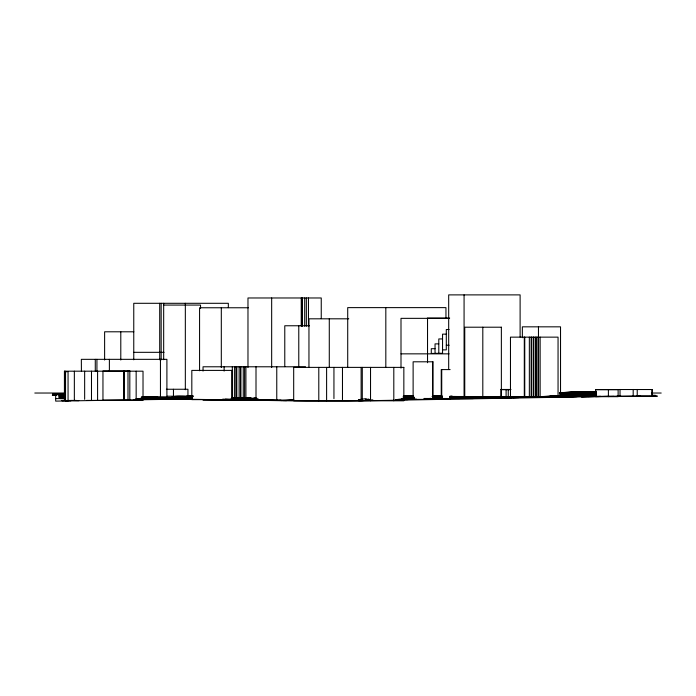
<?xml version="1.0" encoding="UTF-8"?>
<svg xmlns="http://www.w3.org/2000/svg" width="696" height="696" viewBox="0 0 696 696"><rect width="100%" height="100%" fill="white"/><g stroke="black" fill="none" stroke-linecap="round" stroke-linejoin="round"><path stroke-width="1.04" d="M55.967 395.197L52.304 395.145L56.28 395.084M65.059 397.634L60.404 398.556L64.389 398.59M78.796 400.696L71.244 400.47M596.585 393.997L578.437 396.067L565.9 396.642M433.13 396.79L433.573 396.729L432.268 396.607M368.689 399.139L365.618 399.574C367.758 401.018 353.411 401.087 359.414 399.983L358.588 399.713L366.218 398.582M65.502 395.163L58.89 396.25L65.163 396.198M372.821 399.878L366.209 400.348L367.94 399.695L367.453 399.452L370.35 399.469M414.155 398.782L407.169 399.669L400.096 399.661L414.172 397.755M403.115 398.138L413.276 397.051L403.68 396.955M596.402 392.822L574.278 395.676M232.577 398.504L235.848 398.408L231.959 398.251M413.937 398.599L406.821 399.513L416.347 399.104M595.68 395.128L575.749 396.563M432.938 398.199L441.986 397.294L432.564 397.19M596.428 395.119L576.418 396.563L540.844 397.381L462.744 397.181L527.42 397.164M403.297 397.364L413.363 396.381L403.758 396.241M414.033 397.268L411.667 397.512L413.476 397.764M558.209 397.033L561.237 396.981M557.992 395.615L566.387 395.319L563.142 395.502M60.369 393.736L55.306 393.797L64.928 394.014M432.964 397.19L435.043 396.894L432.512 396.659M432.921 397.451L441.838 396.755M141.384 397.164L147.691 396.65L145.281 396.502M551.954 395.65L550.58 395.746L556.8 395.711L550.519 395.937M64.493 393.91L64.049 393.945L65.328 394.014M258.468 399.243L243.052 399.713L254.884 399.635L255.484 399.443L248.533 399.304L256.459 398.799M432.503 396.781L441.908 396.111M64.885 394.066L57.011 394.075L65.241 394.145M293.608 400.174L283.455 400.618M441.499 396.181L439.35 396.346L441.394 396.459M140.314 399.521L177.924 397.625L178.15 396.99L182.291 396.485L192.07 396.433M293.79 399.46L279.383 400.418L283.368 400.591M557.6 395.693L558.966 395.606M449.955 396.729L452.757 396.529L450.703 396.424M191.983 398.434L182.43 399.043L184.571 399.173M192.209 398.982L187.241 399.208M144.089 397.399L149.805 397.077L141.958 396.946M596.533 396.111L552.755 397.016M596.472 395.824L570.607 396.781M583.196 396.511L595.776 395.833M257.981 399.234L256.685 399.339L258.834 399.469M596.507 396.224L588.207 396.529L598.995 396.52M243.252 397.921L244.592 397.86L238.206 397.973L240.477 398.042L240.485 366.783M537.321 397.294L534.432 397.373L542.332 397.373M240.477 398.042L235.848 398.077L256.006 398.547M428.893 398.556L430.815 398.443L427.553 398.59M542.793 396.938L534.363 397.381L567.005 396.633L596.394 394.928M242.408 397.79L250.325 397.921L244.113 397.981L253.179 398.756L236.335 398.095M595.837 395.076L572.077 395.241M549.692 396.268L566.387 395.319L557.696 395.546M596.315 395.45L583.613 395.493L595.872 395.319M559.958 392.631L596.489 391.639L580.612 392.196M64.041 394.91L57.872 394.893L64.928 394.397M562.568 395.311L559.445 395.511L572.503 395.328L560.376 395.546M65.224 394.24L57.568 394.258L65.137 393.762L54.54 393.588L58.412 393.597M65.163 398.164L60.108 398.164L61.996 397.99A11.936 0.479 -1.3 0 1 64.946 397.86M570.92 396.781L560.515 397.042M189.26 395.894L187.859 395.867L191.67 395.928L187.885 395.928M591.957 391.674L595.411 391.57M587.407 391.892L596.533 391.604M568.319 392.909L573.556 392.735M542.697 397.338L544.098 397.277L542.845 397.251M560.35 392.727L596.489 391.796M560.054 392.849L574.157 392.413M501.033 396.546L473.28 396.903M585.345 392.013L559.741 392.735L562.681 392.657M559.401 392.805L596.481 391.9M559.949 392.866L581.987 392.222M584.24 392.1L596.446 392.1M588.485 392.205L595.993 391.987M512.926 397.755L526.628 397.068L522.931 397.016M542.48 397.346L544.089 397.285L542.636 397.251M600.335 396.372L581.299 396.807L609.261 396.372M232.046 398.182L236.492 398.199M559.958 392.657L596.046 391.665M564.36 392.883L573.461 392.64M440.933 396.259L439.402 396.363L440.855 396.442M574.252 392.657L564.665 392.901M585.988 392.187L591.287 392.039M591.591 392.196L595.924 392.074M597.768 396.485L596.62 396.468L601.135 396.459L599.63 396.468M60.787 393.623L62.858 393.649L56.741 393.684M571.172 392.596L559.88 392.883L595.089 392.309M539.635 396.642L559.54 395.867L539.809 396.685M596.037 395.833L589.886 395.876L596.42 395.728M535.746 397.32L532.753 397.433L537.669 397.442M65.511 400.478L61.848 400.67L70.879 400.844M511.021 396.998L502.39 397.051L510.934 396.85M538.373 397.094L539.626 397.059L524.575 397.025M541.488 397.364L558.697 396.798M191.939 397.138L176.714 396.998L192.575 396.685M257.494 400.165L258.808 400.104L231.672 399.104M558.714 396.798L567.414 396.746M539.53 397.416L544.35 397.312L543.228 397.251M63.997 394.249L62.623 394.293L64.441 394.458M559.967 393.083L596.489 392.396M232.499 398.399L256.502 398.843M432.599 396.059L442.108 395.885M548.674 396.711L549.518 396.694L547.804 396.668L548.283 396.659M541.575 397.355L535.128 397.346L540.079 397.381M559.897 393.719L595.811 393.44M536.451 397.312L541.871 397.251M577.462 393.44L596.446 393.205M549.396 396.816L583.761 395.519L574.052 395.728M64.65 397.486L59.804 397.72L64.911 397.79M144.055 397.677L157.809 397.085L142.924 396.685M560.045 393.858L574.122 393.658M64.702 396.99L58.812 397.259L65.119 397.364M559.958 393.875L596.55 393.736M450.068 396.163L452.148 396.146M598.56 396.476L614.037 396.372M617.213 396.337L620.397 396.302M636.823 396.163L657.355 396.137L650.107 396.146M616.708 396.294L620.962 396.241M511.586 397.781L508.167 397.755L523.27 397.025M64.223 396.581L59.221 396.79L65.259 396.894M560.089 397.051L571.39 396.911L490.41 397.155M142.341 397.338L146.647 397.181L144.185 397.042M562.586 396.972L565.657 396.946M541.053 397.251L528.499 397.164M424.064 398.59L427.509 398.59M501.964 396.442L480.884 396.929L482.911 396.99M651.569 395.519L655.554 395.415L651.621 395.293M637.266 396.085L649.603 396.128M64.319 394.223L61.048 394.301L64.902 394.371L57.272 394.275L65.476 394.232M560.785 394.232L596.437 394.18M561.15 394.867L596.568 394.78M250.786 397.712L247.906 397.86L256.624 399.052M480.214 397.938L473.289 398.155L489.706 398.042L474.724 398.164L482.137 398.129L480.188 397.981M284.707 400.609L286.978 400.539L265.559 399.852M519.042 397.607L450.173 397.346M163.673 305.074L200.535 305.074L200.535 308.337M248.411 307.762L199.569 307.762L199.569 370.777M427.327 318.081L449.668 318.081M449.12 318.35L401 318.35L401 368.158M348.766 318.811L308.954 318.811L308.954 367.531M309.511 325.763L284.777 325.763L284.777 366.635M449.12 329.504L446.31 329.504L446.31 349.87L442.552 349.87M133.823 331.792L104.617 331.792L104.617 360.015M446.31 334.141L442.552 334.141L442.552 353.272L438.793 353.272M442.552 338.935L438.793 338.935L438.793 353.342L435.043 353.342M438.793 343.876L435.043 343.876L435.043 353.429L431.285 353.429L431.285 348.696L435.043 348.696M446.31 345.233L449.12 345.233M133.762 352.324L164.047 352.324M401 353.846L449.12 353.846M305.527 366.783L203.041 366.783L203.041 371.09M450.121 369.585L441.238 369.585L441.238 398.817L450.121 398.817M65.52 371.707L68.06 371.707L68.06 400.94L65.52 400.94L65.554 371.707M166.379 389.255L187.937 389.255L187.937 396.215M500.511 389.464L510.986 389.464M510.281 389.699L500.929 389.699L500.929 396.659L510.281 396.659M595.611 389.716L618.126 389.716L618.126 396.676L595.611 396.676L595.741 389.525L652.37 389.525L652.37 396.485L595.741 396.485M34.8 393.031L65.32 393.031M560.01 393.031L596.42 393.031M651.804 393.031L661.2 393.031M61.953 393.649L55.445 393.518L64.98 393.849L61.648 393.832M61.787 393.649L65.546 393.719M561.063 394.475L576.062 394.484M578.202 394.484L596.42 394.493M559.976 394.789L589.582 394.789M167.092 396.215L192.94 396.25M403.123 396.302L413.737 396.302M432.225 396.302L441.612 396.302M453.818 396.502L464.075 396.502L464.075 294.887M143.524 396.92L166.901 396.92L166.901 359.336L81.345 359.336L81.415 371.151M542.958 397.12L532.692 397.085L537.956 396.998L537.956 337.142M55.68 398.599L65.32 398.599M136.068 398.599L180.96 398.599M445.44 398.599L473.28 398.599M203.041 400.191L281.019 400.191M67.712 400.47L76.412 400.418M86.626 400.418L143.019 400.418L143.019 371.185L64.424 371.185L64.424 400.418L65.154 400.418L65.154 371.185M596.22 395.319L590.164 395.493L596.42 395.632M559.854 395.232L590.547 395.345L565.883 395.459L566.84 395.485M515.04 397.016L449.955 396.633M508.498 397.755L450.46 397.538M426.196 398.599L424.186 398.477L459.699 398.521L450.077 398.39M596.402 395.241L588.555 395.163L596.489 394.928M56.95 393.779L58.116 393.779M192.609 396.442L190.547 396.433L192.531 396.502M414.146 397.494L403.671 397.433M432.59 398.077L441.16 398.121M449.72 398.155L483.033 398.042L449.703 397.738M441.412 398.347L432.468 398.277M403.715 395.894L413.32 395.963M403.619 396.059L413.224 396.12M55.932 394.014L52.67 394.075L55.88 394.223M192.827 396.294C186.076 397.146 177.115 394.762 170.981 397.59L144.994 398.46L134.006 399.556L134.659 399.617M413.668 398.547L401.635 398.46M449.607 397.146L472.48 397.138L450.495 396.85M413.581 397.251L403.863 397.172M442.064 397.451L432.599 397.373M441.125 397.668L432.581 397.599M56.315 394.91L52.592 394.963L56.098 395.145M404.715 397.886L413.285 397.955M413.781 398.164L403.48 398.077M142.506 397.051L153.572 397.285L141.157 397.355M237.649 399.347L240.076 399.365L231.611 399.017M64.58 393.719L61.892 393.692M64.893 393.745L59.83 393.692L65.346 393.762M57.794 393.614L59.456 393.614L56.141 393.571L65.485 393.745L58.716 393.684L61.022 393.919M56.837 393.666L53.566 393.692L55.68 393.762M432.468 396.033L441.429 396.198M450.999 396.433L473.28 396.737M432.581 396.972L441.09 397.085M403.854 396.685L412.528 396.79M65.328 393.701L59.299 393.623L60.013 393.71M63.727 393.701L56.132 393.614L60.735 393.684M57.638 393.597L55.811 393.571L58.125 393.571M59.421 393.658L65.259 393.727M58.412 393.64L61.065 393.675M59.186 394.206L62.91 394.267M256.102 400.165L235.318 399.33M63.266 393.666L64.928 393.692L59.508 393.623M176.245 397.538L192.635 397.955M432.573 396.59L442.021 396.746M62.797 393.658L60.152 393.614M187.32 395.894L192.87 396.067M187.32 395.937L192.627 396.024M255.928 398.347L232.177 398.251M176.21 397.529L146.621 397.303L192.522 398.199M192.226 395.946L187.102 395.85L192.418 396.007M432.381 396.276L441.168 396.45M190.713 395.911L192.888 395.989M58.838 393.605L56.333 393.536M187.355 395.85L192.853 395.954M59.273 393.597L58.342 393.571M188.285 395.885L189.399 395.911M60.561 393.736L64.954 393.892M59.656 394.075L64.276 394.284M256.45 399.052L231.864 398.747L264.48 399.826M254.014 397.755L256.807 398.216M282.045 400.565L232.229 399.043M244.835 399.852L225.347 399.165M230.219 399.165L234.5 399.295M222.72 399.147L235.579 399.6M241.608 399.817L251.909 399.983L249.89 399.852M241.564 399.817L235.605 399.6M58.568 393.892L65.346 394.249M65.293 397.755L65.032 397.747M651.908 389.525L651.908 396.485M640.32 395.789L348 401.087L306.24 401.061L180.96 399.139L55.68 401.113L55.68 393.518M637.231 389.429L637.231 396.389M633.186 389.429L633.186 396.389M620.023 389.429L620.023 396.389M608.4 389.716L608.4 396.676M560.532 395.345L560.532 326.833L522.357 326.833L522.357 337.708M558.053 395.928L558.053 337.142L510.473 337.142L510.473 396.998L531.135 396.998L531.135 337.142M540.139 337.142L540.139 396.998M538.582 337.142L538.582 396.998L552.659 396.998L536.294 397.016L536.268 337.142M538.46 326.833L538.46 337.708M535.659 337.142L535.659 396.998L533.832 396.998L533.832 337.142M533.467 337.142L533.467 396.998L531.735 396.998L531.735 337.142M529.351 337.142L529.351 396.998M524.758 337.142L524.758 396.998M524.297 337.142L524.297 396.998M520.112 337.047L520.112 294.887L448.685 294.887L448.685 369.48M508.254 389.699L508.254 396.659M506.105 389.699L506.105 396.659M482.807 327.207L482.807 396.807M445.953 318.49L445.953 307.623L347.713 307.623L347.713 367.375M441.734 369.585L441.734 398.817M432.66 361.798L432.66 399.382M427.535 318.35L427.535 362.746M393.805 367.384L393.805 400.792M385.819 307.623L385.819 367.375M370.533 367.384L370.533 400.792M362.294 367.384L362.294 399.713M361.12 367.384L361.12 399.713M342.475 367.384L342.475 399.713M333.941 367.384L333.941 398.634M329.286 318.811L329.286 367.531M326.607 367.384L326.607 400.792M321.248 318.611L321.248 297.975L247.976 297.975L247.976 367.488M318.794 367.384L318.794 400.792M308.459 297.975L308.459 326.215M306.353 297.975L306.353 326.215M304.7 297.975L304.7 326.215M302.395 297.975L302.395 326.215M301.733 297.975L301.733 326.215M301.246 297.975L301.246 326.215M298.775 325.763L298.775 366.635M276.764 366.783L276.764 400.191M271.666 297.975L271.666 367.488M256.006 366.783L256.006 400.191M245.905 366.783L245.905 398.034M244.6 366.783L244.6 398.034M243.252 366.783L243.252 398.034M240.92 366.783L240.92 398.034M239.128 366.783L239.128 398.034M236.797 366.783L236.797 400.191M235.97 366.783L235.97 400.191M234.613 366.783L234.613 400.191M232.316 366.783L232.316 400.191M231.846 370.402L231.846 399.635M228.331 307.641L228.331 303.299L133.762 303.299L133.762 359.815M224.121 366.783L224.121 371.09M221.311 307.762L221.311 367.514M185.336 303.299L185.336 389.743M173.452 389.255L173.452 396.215M163.673 303.299L163.673 359.693M161.159 303.299L161.159 359.815M160.454 359.336L160.454 396.92M159.706 303.299L159.706 359.815M136.155 371.185L136.155 400.418M127.994 370.985L127.994 400.217M124.306 370.985L124.306 400.217M123.705 370.985L123.705 400.217M120.791 331.792L120.791 360.015M109.385 359.336L109.385 371.151M97.588 371.185L97.588 400.418M96.935 359.336L96.935 371.151M95.282 359.336L95.282 371.151M91.489 371.185L91.489 400.418M84.651 371.185L84.651 399.339M74.35 371.185L74.35 400.418M64.563 371.185L64.563 399.339M433.382 398.477C438.732 400.409 446.432 397.538 433.382 398.477M395.954 399.678L401.548 399.774L412.745 398.277L406.864 398.234L395.954 399.678M588.598 395.024L578.889 395.276L588.598 395.024M235.5 399.669L244.583 399.669L235.5 399.669M253.057 398.999L234.308 398.669L253.057 398.999M145.186 398.999L139.922 399.443L184.492 398.669L171.869 398.312L145.186 398.999M147.161 397.225L146.665 397.268L153.511 397.303L147.178 397.225M572.408 395.546C570.459 396.772 511.438 397.294 539.574 396.885L537.904 396.868L572.408 395.546M264.976 400.113L251.63 399.661L264.976 400.113M494.395 396.798L491.976 396.877L499.519 396.807L494.395 396.798M572.782 392.205L559.802 392.648L595.637 391.578L572.782 392.205M501.364 327.207L464.754 327.207L464.754 396.807L501.364 396.807L501.364 327.207M432.903 361.798L413.12 361.798L413.12 399.382L432.903 399.382L432.903 361.798M403.845 367.384L293.686 367.384L293.686 400.792L403.845 400.792L403.845 367.384M232.542 370.402L191.818 370.402L191.818 399.635L232.542 399.635L232.542 370.402M129.821 370.985L102.956 370.985L102.956 400.217L129.821 400.217L129.821 370.985"/></g></svg>
